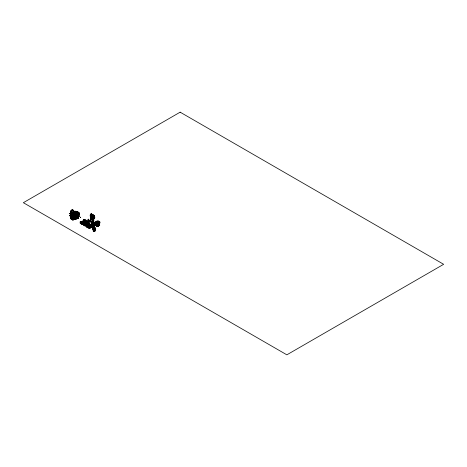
<?xml version="1.0" encoding="UTF-8"?>
<svg xmlns="http://www.w3.org/2000/svg" width="467" height="467" viewBox="0 0 467 467"><rect width="100%" height="100%" fill="white"/><g stroke="black" fill="none" stroke-linecap="round" stroke-linejoin="round"><path stroke-width="0.7" d="M70.978 215.503L70.213 215.305L70.132 216.215C71.101 217.505 70.762 214.919 70.879 216.373M70.371 215.929L71.212 216.244M70.64 216.507L70.698 215.661M71.031 215.532L71.042 216.046M71.194 215.958L71.194 215.579M71.358 216.098L71.358 215.281L72.321 215.129L73.949 216.39L73.949 215.38L72.508 214.546L72.508 215.556M72.776 216.805L71.813 216.25L72.321 215.129M72.321 215.661L72.07 215.45L74.019 216.349M72.192 215.526L72.823 215.013L72.823 214.365L72.508 214.546M73.261 217.085L73.768 215.964M73.512 216.285L73.512 216.706L70.663 215.094C72.169 216.168 69.478 214.19 69.939 215.48L72.934 217.692L73.897 217.768L75.66 216.764L75.66 215.351L74.667 215.719L71.416 213.845L72.134 213.314L71.416 213.845M73.92 213.221L73.412 213.279M72.134 213.431L74.924 212.292L74.662 211.855L75.829 211.177L74.819 212.053M74.662 212.146L75.047 211.744L77.481 212.894L74.136 214.832L72.613 213.95L74.066 213.115L73.798 212.958M76.465 212.602L75.508 213.401L75.683 212.111M75.777 213.67L76.174 213.08L75.905 211.983M78.958 213.331L78.549 212.397M79.081 213.051L77.913 213.728L79.355 213.215L79.355 214.271L78.187 215.305L77.65 214.995L77.65 213.693L78.036 213.472L77.265 213.022M83.815 220.226L84.048 219.916L84.901 220.155L87.031 221.644L86.646 221.866L86.646 223.168L84.118 224.627L84.655 224.936L83.943 225.351C83.809 224.411 82.98 224.925 81.264 224.055L81.824 222.537L82.694 223.045M81.264 224.055L81.824 222.537M82.735 224.58L81.229 223.576M82.945 224.563L82.945 223.553L81.503 222.718M83.132 223.296L83.266 224.014L82.77 224.277M83.663 220.319L84.831 219.35L83.663 220.319L83.92 220.465L80.417 222.018L81.13 221.603M85.461 220.774L84.504 221.574L84.685 220.284M84.509 220.564L84.562 221.358L85.169 221.253L84.901 220.155M88.403 220.657L88.818 220.494L88.345 220.155C90.814 221.492 93.137 222.391 93.178 218.369L91.199 217.225L91.199 218.101L90.796 217.529A2.872 1.658 60 0 1 90.715 214.166L91.409 213.793L94.171 215.398A2.872 1.658 60 0 1 93.838 218.906L93.178 219.239L93.242 216.349L91.223 215.229L91.701 214.919M91.293 225.462A1.261 0.73 60 0 1 90.878 225.45L90.44 225.783L91.386 226.332L91.386 224.364L92.653 223.635L94.1 224.178L94.667 225.088L94.667 225.555L92.524 227.05L92.524 224.113L91.614 224.645L91.509 227.633L94.667 225.555M92.425 223.909C90.411 225.316 92.974 223.284 92.729 224.353M91.509 225.876L92.087 224.534M92.933 224.207L94.06 225.911L93.593 226.139L92.933 224.207L92.729 224.446C90.534 225.205 98.006 221.2 92.017 224.761L91.386 224.364M71.118 215.468L71.76 215.34M88.345 220.406L89.728 220.722L90.738 219.221L91.199 217.225M93.937 231.042L93.453 230.931M71.469 215.065L71.69 214.592L71.288 214.365L69.939 215.182M75.029 213.267L75.14 212.543L74.813 212.94M92.729 218.451L92.711 220.29L91.818 221.498L89.81 220.389M71.597 217.137C72.286 216.904 73.319 217.657 72.245 217.511L71.469 217.12A1.273 0.736 60 0 0 71.054 217.511L71.054 218.048A1.273 0.736 60 0 0 71.918 219.321A1.273 0.736 60 0 0 72.788 219.052L72.788 218.515A1.273 0.736 60 0 0 72.367 217.64L72.245 217.511M70.161 215.357L70.902 216.525L70.902 218.865L72.934 220.039L72.934 217.692L74.119 217.64L72.934 217.692C74.656 222.724 69.134 218.031 71.2 216.332A4.442 2.563 60 0 1 71.188 216.606L71.165 216.665A4.442 2.563 60 0 0 71.142 216.419L69.939 215.48M71.375 216.449L71.025 218.795L70.902 216.525L71.515 216.571M72.782 217.593L72.175 217.085M72.303 217.318L72.303 217.161M72.216 217.155L72.543 217.254L72.116 217.213M71.112 218.772L71.2 216.449M73.097 219.916L73.179 217.593L71.439 216.746L71.819 216.694M91.585 214.902L91.585 216.665C90.802 217.464 91.643 219.595 90.043 220.471L91.818 221.498L93.762 220.494L91.795 221.533L93.546 220.5L93.669 218.842M71.807 216.764L72.087 216.846M72.84 217.558L72.782 217.243M73.156 217.569L73.056 219.969L73.179 217.593L73.728 218.346M94.935 227.826L94.947 227.843A1.436 0.829 0 0 1 95.18 227.954L95.373 228.369A1.436 0.829 0 0 1 93.937 229.198L93.219 229.087A1.436 0.829 0 0 1 92.694 227.954M72.07 217.161L71.655 217.015A1.273 0.736 60 0 0 71.235 217.406L71.235 218.708L72.992 219.723L74.615 218.93A2.726 1.576 0 0 0 77.224 218.48M72.513 217.155L72.204 217.009M98.414 224.89L98.047 224.831L97.766 225.503C98.029 227.482 101.141 223.973 98.806 224.248L97.877 224.785C98.706 227.546 96.949 225.549 95.653 225.602L98.268 224.09A2.084 1.203 0 0 0 99.798 223.238L99.798 221.913A2.084 1.203 0 0 0 96.745 221.183L96.78 221.831M96.29 225.97L97.229 226.279A1.932 1.115 60 0 0 98.076 226.267L99.71 225.1M98 223.95L99.623 225.106L99.407 224.236L98.519 224.831L98.035 224.131L98.572 224.265L95.904 225.631L96.348 225.888L97.206 225.503L98.07 225.999L97.877 224.785M73.996 213.15L74.066 214.049L74.936 214.721L74.387 215.013M78.894 213.25L78.958 212.631M78.748 212.829L78.73 213.197L78.187 212.304M71.363 213.904C69.361 213.197 70.657 210.354 72.181 209.881L72.998 210.436M70.523 213.331L71.13 213.688L71.13 211.983L72.408 210.395M72.262 210.039C71.019 210.459 69.688 212.847 71.218 213.571A1.973 1.138 -60 0 1 72.408 210.483L71.182 212.427L71.509 213.653M71.912 210.214L72.408 210.635M72.227 210.197L73.506 210.728L73.506 212.193M73.506 210.728L72.764 210.243M78.637 216.023L78.468 215.696M74.597 212.724L74.971 213.261L75.029 212.538M76.839 216.367L77.954 217.009L77.896 217.762A2.726 1.576 0 0 1 77.645 218.147M73.809 218.293L73.704 217.056L71.918 216.711L70.57 215.24L71.69 214.592M91.281 217.791L91.433 217.243L91.847 217.33L93.178 218.252L92.711 220.29L90.954 219.274L91.433 217.243M74.726 212.549L74.726 212.958M75.403 212.66L75.257 213.139L75.333 212.549M77.744 217.92L77.831 217.476M83.721 220.722L83.826 221.376L83.54 220.973M84.188 222.934L83.062 222.257L83.511 222.391M83.803 221.34L84.025 220.71M84.136 220.657L84.247 221.34L84.334 220.722M89.635 225.584C91.228 223.927 87.452 223.5 89.028 224.674L89.127 225.847L88.771 226.051L87.703 225.433L87.195 222.239L88.216 221.346L86.646 221.866M93.207 222.765L91.398 223.635L93.05 222.782A1.938 1.121 0 0 0 91.678 223.57L91.608 223.979A1.938 1.121 0 0 0 91.678 224.271M91.754 223.273L91.754 223.862L91.818 223.004A1.792 1.033 0 0 1 93.085 222.274C95.717 220.827 95.309 226.571 95.286 223.004M95.344 223.273L95.105 224.382M96.78 221.247L96.797 221.235A1.973 1.138 0 0 1 99.751 222.123A1.973 1.138 0 0 1 97.107 223.296A1.973 1.138 0 0 1 96.389 221.416C94.579 222.21 97.054 224.008 98.321 223.384A2.084 1.203 0 0 0 99.798 222.537L99.798 221.913M75.403 212.853L75.187 213.232L75.245 212.508M93.254 218.188L93.727 217.902C91.655 215.281 89.658 218.089 93.458 218.171C95.064 215.976 89.337 212.824 91.287 217.085M89.973 220.979L90.411 221.405M97.971 225.082L98.193 226.069L97.971 225.082L99.325 224.306L99.541 225.292L98.741 225.403M78.509 216.058L78.614 215.795M73.768 216.91L73.768 216.203L73.512 218.112L74.352 218.544L74.609 217.599L73.5 217.027M99.716 225.182L98.152 226.156M91.421 222.228L90.073 221.084M93.762 225.9C92.297 226.448 95.04 226.279 94.171 225.316M74.813 212.999L75.14 212.485M93.172 226.302L93.674 226.285M93.476 226.291L92.91 226.215M90.329 221.119L89.979 220.809M89.927 221.13L90.207 220.938L89.962 221.148M96.85 225.882L99.325 224.306M77.866 212.742L78.036 212.316M73.804 217.459L73.71 218.282M74.831 218.264L74.294 218.007C75.129 219.257 74.813 216.7 74.936 218.165M90.475 226.057L89.203 227.079L90.475 226.057L91.269 226.513L90.761 227.744L89.436 228.503L87.994 227.435L87.638 227.639L88.351 227.82M97.41 224.936L97.019 224.72L97.41 224.936L98.233 224.248M89.594 227.19L89.594 228.416L91.047 226.372L90.248 226.834L88.742 226.314L88.31 226.565A1.261 0.73 60 0 1 87.586 227.026A1.261 0.73 60 0 1 86.862 225.73L85.969 225.211L87.236 224.189L86.442 223.728L84.924 224.609L84.953 225.835L85.379 225.345M91.614 225.818L92.122 224.936L91.614 224.645M95.653 225.368L96.581 224.773L96.955 224.989L96.616 225.398L96.885 224.948M98.181 224.907L98.806 224.248M96.751 224.872L96.751 225.316M75.444 212.718L75.257 213.139M84.223 221.241L84.439 220.891M74.341 218.556L71.749 217.202M75.456 212.783L75.029 212.975M84.247 221.276L84.457 220.955M71.002 211.288L71.574 210.576M78.456 216.309C79.25 215.001 77.16 216.151 78.509 215.736M74.288 218.363L75.339 218.579L76.407 217.961C75.205 217.599 76.535 216.659 77.685 216.11L78.444 215.742M78.468 216.151L77.977 216.647L77.008 216.093M93.779 225.596L93.476 225.135L93.879 225.45M93.861 231.083L93.633 230.943M74.545 212.648L74.808 213.104M74.656 212.66L74.802 213.139L74.527 212.724M74.3 214.417L74.667 214.178L74.031 213.962M83.826 221.241L83.54 220.821L83.826 221.376M83.651 220.833L83.797 221.311M83.634 222.257L83.202 221.837L82.793 222.041L83.529 222.537M90.248 226.834L89.436 226.04L90.475 226.349M99.798 222.613A2.084 1.203 0 0 0 96.745 221.883C94.422 222.619 96.803 224.767 98.321 224.09L95.653 225.602M89.436 228.503L90.505 227.365L90.149 227.16M74.253 217.75L74.218 218.579M76.483 216.221L76.991 215.929L76.343 215.83L76.483 216.454L74.749 217.453L74.381 218.247L74.609 217.826M71.416 216.53L71.346 216.764M90.429 221.136L90.831 221.65M90.779 221.551L90.791 221.317M88.029 220.599L88.45 221.066L88.818 219.449L88.345 219.111L87.983 219.437L88.45 219.77M76.495 217.032L77.143 217.406L77.143 216.986L75.403 218.159M89.594 228.416L90.505 227.365L90.149 227.452L91.269 226.804M90.884 221.434L90.651 221.545M76.524 216.927L77.966 216.098M97.854 225.129L97.591 225.363L97.93 225.053L97.591 225.246L97.971 225.199L98.158 226.028M89.997 227.248L88.969 228.235L89.997 227.248L89.203 226.787M77.977 216.647L78.509 216.297M99.652 225.351L99.629 225.368A1.932 1.115 60 0 1 98.782 225.38M97.796 224.977L97.702 225.298M90.96 214.324A2.726 1.576 60 0 1 91.258 214.026L90.598 214.534A2.726 1.576 60 0 0 90.966 217.424L91.404 218.042M77.043 217.056L77.043 217.593M93.622 217.92L92.962 217.587M71.048 218.025L71.83 217.4L73.593 218.416L72.992 217.727M97.206 225.503L96.29 225.911M71.048 217.99L71.83 217.4L71.229 217.628M74.592 212.578L74.918 212.485M74.592 214.23L74.895 214.09M75.677 214.131L76.355 214.02M84.399 221.025L83.809 221.113M84.399 221.084C82.612 221.364 85.677 221.311 84.241 220.681M83.494 222.981L84.007 222.981M92.087 221.428A1.273 0.736 0 0 0 92.396 221.358L92.857 221.089A1.273 0.736 0 0 0 93.032 220.722M94.929 224.645L94.883 224.008L94.445 224.172L94.445 224.761L95.215 224.429M92.81 229.274C92.991 227.201 92.91 233.196 95.344 229.671L95.25 229.11L95.344 229.671M94.001 231.072L93.896 231.13M77.306 215.042L76.897 215.48L76.897 214.983M88.508 220.809L90.446 221.311M88.712 220.663L88.748 219.344M90.481 221.27L90.721 221.434L90.563 221.142M85.946 224.423L85.63 224.318L86.039 224.697L86.85 224.078L86.442 223.845L85.63 224.318M90.149 226.933L90.359 227.33M90.569 221.3L90.861 221.416M92.268 221.562L93.791 220.582L91.561 221.568L91.561 222.864L92.046 222.841L92.303 221.393L92.303 222.438M94.404 231.112L93.108 230.424L93.108 230.902L94.404 231.591L94.404 231.112L95.268 230.564L94.404 230.108M94.404 231.591L95.268 231.048L95.268 230.564M89.903 221.019L90.236 221.305M75.905 212.573L76.465 212.246M72.134 213.314L71.142 213.565L71.142 214.983L73.512 216.11M84.901 220.745L85.461 220.418M81.13 221.486L80.137 221.737L80.137 223.156C81.083 224.218 81.281 221.843 80.417 222.018M71.527 212.783L73.693 211.709L74.148 212.73L72.677 213.582M73.693 211.709L71.684 212.87L71.632 213.355M72.192 213.863L71.731 213.016L73.693 211.884M74.195 214.125L74.667 214.049L74.469 212.876L74.954 212.602L75.566 212.421L75.777 213.308M71.69 214.896L70.564 215.591L70.786 215.118L72.14 216.583L73.494 216.682M74.16 213.664L73.798 213.868L74.206 213.664M74.066 214.049L72.823 215.013M74.469 213.816L75.088 213.261M71.165 216.665L71.48 216.49M71.72 216.805L72.14 216.583M77.65 213.868L74.667 215.719M72.041 217.167L72.373 217.009M74.942 217.178L74.942 215.76L75.66 215.351M77.913 213.728L79.355 213.215M73.278 216.805L74.399 216.157L75.024 217.12M72.49 217.424L72.858 217.283M73.681 217.038L74.802 216.39M70.902 218.865L72.659 217.885M75.677 216.133L77.65 214.995M73.897 217.464L75.024 216.822M77.499 215.69L78.007 215.34L76.483 216.279M73.862 217.675L73.949 218.142M77.499 215.631L78.007 215.34M78.007 215.573L79.145 214.855L79.145 216.379L78.077 216.997L77.008 216.384L76.938 215.842A1.261 0.73 0 0 0 76.973 215.048M72.811 218.702L72.975 218.404A1.273 0.736 60 0 0 72.741 217.809M72.811 218.883L72.975 218.941A1.273 0.736 60 0 1 72.105 219.21A1.273 0.736 60 0 1 71.235 217.943L71.229 217.885M74.79 218.311L73.862 218.194M74.989 218.194L75.339 217.996L75.339 218.579M76.407 217.552L76.115 217.838M72.934 220.039L74.58 219.146A2.872 1.658 0 0 0 78.117 217.488L78.117 216.811A2.872 1.658 0 0 1 74.58 218.474M91.678 214.009L91.433 214.084M81.824 223.185L81.614 222.123L83.062 221.288L82.793 221.13L83.47 221.049L83.47 221.988L83.826 221.784M83.47 221.049L83.955 220.774L83.517 220.523M91.228 217.021L91.806 216.659L91.806 214.89M90.826 214.131L93.575 215.719L94.159 215.38M91.293 217.149L91.917 216.851M90.89 214.236L93.68 215.842L94.042 215.631L94.299 216.145A2.726 1.576 60 0 1 94.532 217.961M91.334 217.301L91.801 217.032L93.639 218.095L93.248 218.293M93.166 216.233L93.651 215.982M93.202 216.274L93.686 216.028L93.26 216.402M81.614 223.063L83.062 222.222L83.062 221.288M84.025 221.667L84.562 221.358M87.031 221.644L86.249 222.274L85.473 221.65L83.132 223.004L81.614 222.123M86.261 221.195L85.473 221.65M82.945 223.553L83.266 223.372L83.266 224.014M83.412 225.047L83.599 223.635L83.599 224.936M86.249 222.099L83.412 223.746M83.663 223.891L84.655 223.524L84.615 225.66L84.936 225.835M86.909 221.901L88.356 221.387L86.909 222.018M83.943 225.351L83.943 223.932L84.655 223.524M88.602 221.568L87.417 221.948L88.602 221.568L84.831 219.467M89.004 222.87L88.928 220.949L87.959 221.212L87.959 222.327M93.546 218.836L93.301 219.052A2.726 1.576 60 0 0 93.937 216.355L93.68 215.842M87.417 221.948L87.802 222.175L88.602 221.708M86.646 223.168L87.189 223.477L87.195 221.948L87.831 222.315L89.098 221.58L88.415 221.241L89.004 221.2M84.62 225.012L86.442 223.991L86.85 224.23M85.414 224.726L84.965 224.989L85.204 225.211M87.095 226.133L88.024 226.162L88.024 224.931L87.142 224.528L87.136 223.886L87.907 223.5M85.432 224.901L84.924 224.901L85.274 225.456M86.051 224.528L86.85 224.078M84.615 225.602L85.268 225.222M85.969 224.919L85.268 224.639L85.782 224.989L86.95 224.318M87.142 223.874C87.352 225.608 86.926 223.389 87.837 223.751M85.42 225.31L85.204 225.713M88.187 223.728L87.662 224.026L87.773 224.825M85.969 225.211L87.236 224.481M88.076 223.979L87.901 224.253M92.268 221.597L93.791 220.722L93.762 218.9M89.179 221.095L89.098 223.547L87.831 224.277L89.028 224.674M87.084 226.588L87.294 226.711C87.557 225.73 85.671 224.382 87.767 225.076L88.024 224.931M86.862 225.73L87.294 225.479M89.635 224.353L90.154 224.154A1.261 0.73 60 0 0 90.878 225.45M87.195 226.022L87.767 226.191L87.767 225.076M91.993 224.382L91.993 223.792L93.382 222.987L92.034 223.88M85.052 225.036L85.093 225.94L88.146 227.937M90.913 225.882L89.722 225.456L91.012 226.057M90.113 225.363L90.826 225.538L90.318 225.246M87.183 226.968L86.623 227.055L87.335 227.231M87.586 227.026L87.79 226.909A1.261 0.73 60 0 0 88.514 226.448M90.265 225.275L90.674 225.275M92.087 224.639L92.454 224.358M91.392 226.162L91.164 225.234L91.701 224.995M92.017 224.995L93.032 224.411L93.593 226.139M89.833 226.594L90.639 226.133L91.047 226.513M93.488 224.528L94.1 224.178M89.833 226.734L90.639 226.273M91.386 226.332L92.653 225.596M90.359 227.19L91.269 226.513M93.394 225.409L94.06 225.911M94.06 225.438L94.667 225.088M95.904 225.631L97.661 224.615M96.348 225.83L98.841 224.347L99.541 225.292M97.206 225.538L96.698 225.97M97.971 225.199L99.524 224.306M92.81 228.918L93.563 230.225L95.25 229.11M70.19 216.25L70.698 216.542M74.148 216.279L73.512 216.349M92.197 217.015C91.228 217.447 93.365 217.003 93.692 217.873M93.476 225.135L93.779 225.193M78.573 212.718L78.713 212.427L78.199 212.456M98.519 224.709L99.407 224.236M97.761 224.323L98.268 224.09M74.813 212.567L74.831 213.069L74.918 212.543M75.333 212.899L74.971 213.01M83.774 222.292L83.19 222.298M91.748 225.806L90.691 225.637M72.537 210.168L72.42 210.506L71.813 210.156M91.409 213.793L91.299 213.833A2.872 1.658 60 0 0 90.989 214.149M84.994 225.24L84.615 225.076M87.703 222.502L87.796 224.084M74.778 212.473L75.683 212.911L74.615 212.789M88.917 225.205L91.012 226.232M88.917 225.322L89.495 225.456M94.445 224.172L92.653 224.172M75.508 213.15L75.905 213.069M84.509 221.323L84.901 221.241M84.994 222.549L85.292 222.502M87.749 224.248L87.382 224.078M76.255 217.038L75.817 217.225L75.917 217.739M76.045 217.75L75.683 217.313L76.308 217.056M83.897 220.617L84.276 220.646M85.204 222.169L84.784 222.531M88.975 225.1L89.506 225.508M91.164 225.234L91.748 225.368M87.095 226.553L87.212 225.433M95.904 225.573L96.856 225.538L96.313 225.222M93.581 230.5L94.381 230.494L94.042 230.079M71.358 215.281L72.07 215.275M94.276 223.267L93.482 223.01L94.276 223.384M78.246 212.526L78.042 212.304M92.005 224.592L91.614 224.382M93.178 219.239L93.254 219.245A2.872 1.658 60 0 0 93.587 215.731L93.575 215.719M74.358 214.441L73.938 214.19M74.574 218.976L75.245 219.023M95.344 223.862L94.819 223.127L93.085 222.858A1.792 1.033 0 0 0 91.818 223.594L91.818 224.131M87.095 225.935L87.767 226.191M87.691 224.831L87.3 222.181L87.802 222.473M93.342 226.623L94.299 226.332A0.823 0.473 0 0 0 94.171 225.865L94.299 225.882M76.705 213.361L77.055 213.559L76.174 213.08M71.253 214.353L71.06 214.832M74.288 218.247L75.339 218.463L73.728 217.482M89.104 221.212L90.4 221.504L91.561 222.864M70.377 213.01L71.264 213.437L70.634 212.538L70.803 211.709L71.311 212M70.756 213.553L71.06 213.647M88.345 220.155L89.728 220.722M83.371 221.936L82.904 222.023L83.097 222.473M95.105 223.792L95.227 223.833A1.938 1.121 0 0 0 93.552 222.158L93.05 222.193A1.938 1.121 0 0 0 91.678 222.987L91.608 223.273A1.938 1.121 0 0 0 92.18 224.067M84.276 222.292L84.638 222.508M98.911 225.444L98.555 225.041L99.296 225.433M74.522 212.351L74.954 212.602M91.812 214.347L94.042 215.631M90.738 219.221L92.717 220.366M75.829 211.177L74.387 211.691L74.662 211.855M75.829 211.294L79.081 213.174M97.971 224.405L97.609 224.469M92.303 221.393L91.158 221.335L91.158 222.631M71.801 210.045L72.735 210.494M75.047 211.925L75.683 212.287M71.416 210.319L72.029 210.675M76.477 213.477L77.248 213.927M74.522 212.526L74.954 212.777M76.477 213.653L77.248 214.102M71.06 210.699L71.673 211.049M71.264 210.903L71.772 211.195M77.253 214.487L78.433 215.164M70.756 211.142L71.509 211.58M84.831 219.35L83.383 219.864L83.663 220.027M92.425 224.055L93.032 224.411M70.523 211.633L71.13 211.983M77.306 215.923L78.368 216.536M70.476 212.1L71.182 212.427M70.377 212.129L70.984 212.479M77.977 216.53L78.077 216.997M84.048 220.097L84.685 220.459M86.261 221.37L87.031 221.819M70.324 212.596L70.931 212.946M85.169 221.253L86.045 221.755M71.784 213.606L71.527 212.718L71.731 213.016M89.098 223.547L90.154 224.154M78.112 217.476L77.773 217.219L77.831 217.534M70.826 213.425L71.416 213.728M76.39 217.091L77.043 217.464M75.123 216.454L75.66 216.764M92.273 226.606L92.781 226.898M72.321 215.334L73.284 215.894M74.241 217.161L74.749 217.453M83.062 222.222L83.505 222.52M88.835 225.561L89.127 225.73M88.835 225.678L89.127 225.847M70.149 215.41L70.645 215.742L70.132 215.462M74.381 218.247L74.615 218.509A2.726 1.576 0 0 0 77.224 218.06M73.996 218.182L74.51 218.468L74.475 219.122M80.855 222.053L83.599 223.635M84.924 224.609L85.432 225.543L85.099 225.357M88.31 226.565L89.203 227.079M89.746 227.394L90.102 227.598M88.333 227.283L87.066 226.67L88.514 227.499M80.855 223.354L81.503 223.728M98.555 225.041L99.22 225.45M93.692 225.222L93.779 225.508M94.141 225.403C94.766 224.837 94.287 225.112 93.803 225.473M91.771 217.015L91.585 216.665M74.078 214.143L74.51 214.201M91.818 223.541L92.279 224.008M93.447 215.491L93.412 215.433A1.792 1.039 60 0 0 92.139 214.697M93.4 215.52L93.359 215.462A1.792 1.039 60 0 0 92.092 214.727M71.358 215.573L71.813 216.25M74.656 212.911L74.866 213.232L74.615 212.847M78.59 214.184L79.145 215.036L78.69 213.833M78.59 215.357L79.145 216.262M78.59 215.474L79.145 216.379M94.357 216.151L93.814 215.182L94.305 216.18M97.872 226.232L97.766 225.503L98.076 226.156M73.774 212.783L73.284 211.767L73.284 212.281M72.023 213.798L71.684 212.87L73.389 211.825L73.389 212.339M97.766 225.503L97.942 226.215M85.274 224.697L85.782 225.631L85.782 224.989M74.533 217.785L74.533 218.159M98.146 223.401L98.146 224.102M97.784 223.424L97.784 224.131M97.247 223.384L97.247 224.09M96.745 221.183L96.745 221.883M96.745 223.267L96.745 223.967M96.406 221.411L96.43 222.129M96.342 221.358L96.313 222.076M96.313 223.074L96.313 223.781M95.98 221.621L95.98 222.327M95.98 222.823L95.98 223.53M95.77 221.913L95.77 223.238M95.105 222.759L95.105 223.343M94.819 222.543L94.819 223.127M94.819 224.592L94.929 224.061A1.938 1.121 0 0 1 92.577 224.248M94.445 222.38L94.445 222.963M94.013 222.274L94.013 222.858M93.75 230.237L93.75 230.593M93.552 222.239L93.552 222.823A1.938 1.121 0 0 1 95.472 223.833A1.938 1.121 0 0 1 94.054 225.059M93.394 230.184L93.394 230.535M92.723 221.189L92.857 220.873A1.273 0.736 0 0 0 92.986 220.698M92.571 221.276L92.396 221.142A1.273 0.736 0 0 1 92.087 221.218M91.252 225.287L91.252 226.402M89.95 225.327L89.95 224.271A1.261 0.73 60 0 0 90.674 225.567A1.261 0.73 60 0 0 91.392 225.106M89.722 224.405L89.722 225.631M88.771 224.82L88.771 226.051M88.088 219.56L88.088 220.856M87.831 222.315L87.86 224.936M87.475 224.913L87.475 226.139M86.442 223.728L86.442 224.02M85.432 224.609L85.432 225.543M84.895 225.24L84.895 225.824M84.603 225.03L84.603 225.649M80.668 222.164L80.668 223.465M78.187 213.886L78.187 215.305M77.954 217.009L77.954 217.435M74.399 216.157L74.399 216.46M74.136 214.832L74.136 215.124M73.488 211.592L73.488 212.327M72.473 217.885L72.747 217.861A2.586 1.494 0 0 0 73.01 218.223M71.86 213.88L71.86 215.182M71.673 213.991L71.673 215.293M93.219 227.651A1.436 0.829 0 0 1 94.655 227.651M85.397 223.366A1.582 0.916 0 0 1 85.146 223.553M91.806 225.187A5.149 2.971 0 0 0 91.625 225.082L91.608 224.989A1.261 0.73 60 0 1 91.474 225.322M87.79 226.909A1.261 0.73 60 0 1 87.066 225.614M76.938 215.842A1.261 0.73 0 0 1 75.8 215.923M76.897 215.217A1.261 0.73 0 0 1 76.938 216.075M76.325 216.198A1.261 0.73 0 0 1 75.8 216.163M72.181 209.881A2.084 1.203 -60 0 1 73.272 210.897M72.788 210.232A2.084 1.203 -60 0 1 73.687 212.211L73.447 212.701A1.938 1.121 -60 0 0 73.558 210.529A1.938 1.121 -60 0 0 71.725 211.312A1.938 1.121 -60 0 0 71.323 213.635M72.583 210.039A1.938 1.121 -60 0 1 73.272 211.014M71.218 213.571A1.938 1.121 -60 0 1 70.575 212.158A1.938 1.121 -60 0 1 71.9 210.22M72.77 210.331A1.973 1.138 -60 0 1 73.617 212.205M76.559 214.972A1.582 0.916 0 0 1 76.401 215.194M76.465 215.089A1.436 0.829 0 0 1 76.413 215.305M74.656 213.933A1.436 0.829 0 0 1 75.029 213.909M97.527 223.489A1.004 0.578 0 0 1 96.961 222.596A1.004 0.578 0 0 1 98.607 222.596A1.004 0.578 0 0 1 98.047 223.489M77.896 217.342A2.726 1.576 0 0 1 77.645 217.727M77.481 218.223A2.586 1.494 0 0 1 77.073 218.527M76.535 218.766A2.586 1.494 0 0 1 75.245 218.965L74.574 218.918A2.586 1.494 0 0 1 73.955 218.766M94.352 218.398A2.726 1.576 60 0 1 94.06 218.702M92.139 217.237A1.792 1.039 60 0 1 91.678 216.431M94.538 216.77A2.586 1.494 60 0 1 94.538 217.861M94.357 218.264A2.586 1.494 60 0 1 94.065 218.533M94.305 218.293A2.586 1.494 60 0 1 94.013 218.562M92.396 217.587A1.792 1.039 60 0 1 91.625 216.46M78.182 212.952A0.823 0.473 0 0 0 78.392 212.923L78.888 212.368L77.826 211.808A5.149 2.971 0 0 1 76.938 211.382L77.347 212.287A0.823 0.473 0 0 0 77.283 212.409M77.434 212.759A0.823 0.473 0 0 1 77.283 212.532M69.297 213.594L69.595 213.378L69.297 213.594M72.321 210.319L72.654 210.179L72.321 210.319M78.117 218.684L78.409 218.468L78.117 218.684M80.4 217.388L80.692 217.173L80.4 217.388M91.164 226.863L90.656 227.803L90.656 226.571L91.164 226.863M180.145 112.173L23.35 202.696L286.855 354.827L443.65 264.304L180.145 112.173M96.71 221.323L96.342 221.486L96.71 221.323M96.797 221.825L96.389 222.006A1.973 1.138 0 0 0 97.107 223.88A1.973 1.138 0 0 0 99.751 222.712A1.973 1.138 0 0 0 96.797 221.825M93.219 228.737A1.436 0.829 0 0 0 95.373 228.019A1.436 0.829 0 0 0 93.219 227.301A1.436 0.829 0 0 0 93.219 228.737M97.072 223.22A1.004 0.578 0 0 0 98.753 222.957A1.004 0.578 0 0 0 97.527 222.251A1.004 0.578 0 0 0 97.072 223.22"/></g></svg>
